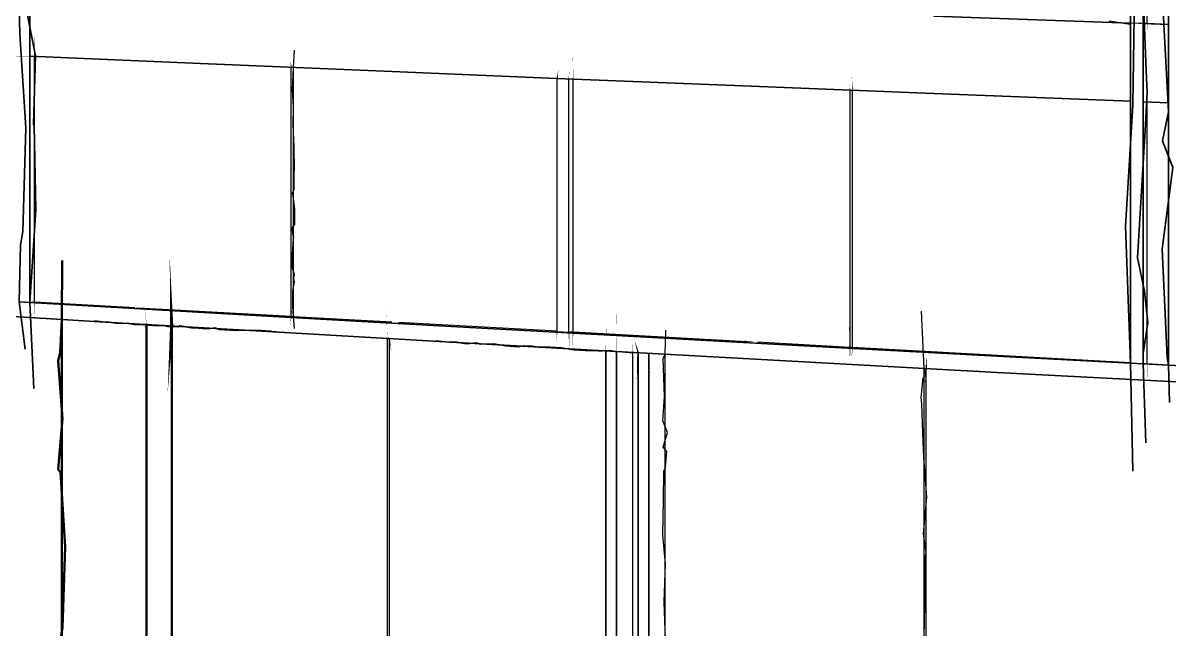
# Model space of a CAD drawing. Header units: inches. Extents: x -877 to 882, y -418 to 410.
# Drawn here: x -281.3 to -125.1, y -268.5 to -185.9 of the extents above; entities that cross this region are included whole.
import ezdxf

# ---------------------------------------------------------------- set-up
doc = ezdxf.new("R2010")
doc.units = ezdxf.units.IN
doc.header["$LTSCALE"] = 0.5
doc.header["$MEASUREMENT"] = 0
doc.layers.get('0').update_dxf_attribs({"lineweight": 18})
for name, color, linetype, lineweight in [('A-Glaz-Curt', 52, 'Continuous', 35), ('A-Glaz-Curt-Unit', 51, 'Continuous', 25), ('A-Wall', 113, 'Continuous', 35)]:
    doc.layers.add(name, color=color, linetype=linetype, lineweight=lineweight)

# ---------------------------------------------------------------- blocks, each defined once
blk = doc.blocks.new('*U12')
at = {"color": 7, "linetype": 'Continuous', "lineweight": -3}
for p, q in [((-279.84, -223.92), (-279.83, -223.92)), ((-198.16, -297.74), (-198.16, -230.78)), ((-193.76, -298.71), (-193.76, -231.02)), ((-128.42, -232.33), (-128.08, -232.3))]:
    blk.add_line(p, q, dxfattribs=at)
at = {"layer": 'A-Glaz-Curt', "color": 143, "linetype": 'Continuous', "lineweight": 35}
for p, q in [((-130.37, -232.26), (-130.37, 295.67)), ((-128.64, -232.35), (-128.64, 295.92)), ((-125.17, -232.53), (-125.17, 296.44)), ((-280.36, -223.96), (-280.36, 271.92)), ((-280.36, -190.44), (-280.36, -180.45)), ((-157.15, -185), (-130.37, -185.94)), ((-130.37, -196.58), (-130.37, -185.94)), ((-130.37, -185.94), (-130.37, -185.94)), ((-128.64, -186), (-128.08, -185.96)), ((-128.64, -196.64), (-128.64, -186)), ((-128.64, -186), (-127.49, -186.04)), ((-127.49, -186.04), (-126.33, -186.08)), ((-126.33, -186.08), (-125.18, -186.12)), ((-125.18, -196.78), (-125.18, -186.12)), ((-125.18, -186.12), (-125.17, -186.12)), ((-280.36, -190.44), (-257.11, -191.44)), ((-257.11, -191.44), (-233.17, -192.45)), ((-233.17, -192.45), (-208.54, -193.46)), ((-208.54, -193.46), (-183.21, -194.49)), ((-183.21, -194.49), (-157.15, -195.53)), ((-157.15, -195.53), (-130.37, -196.58)), ((-130.37, -196.58), (-130.37, -196.58)), ((-128.64, -196.64), (-127.49, -196.69)), ((-127.49, -196.69), (-126.33, -196.73)), ((-126.33, -196.73), (-125.18, -196.78)), ((-125.18, -196.78), (-125.17, -196.78)), ((-281.81, -223.87), (-280.36, -223.96)), ((-280.36, -223.96), (-280.33, -223.96)), ((-280.33, -223.96), (-279.84, -223.92)), ((-280.33, -223.96), (-270.02, -224.56)), ((-279.83, -223.92), (-279.7, -223.91)), ((-270.02, -224.56), (-247.21, -225.87)), ((-292.19, -225.33), (-270.02, -226.65)), ((-247.21, -225.87), (-223.75, -227.2)), ((-270.02, -226.65), (-247.21, -227.99)), ((-247.21, -227.99), (-223.75, -229.33)), ((-223.75, -227.2), (-199.64, -228.54)), ((-223.75, -229.33), (-199.64, -230.69)), ((-199.64, -228.54), (-174.86, -229.89)), ((-201.86, -336.16), (-201.86, -230.57)), ((-200.4, -336.32), (-200.4, -230.65)), ((-199.64, -230.69), (-174.86, -232.07)), ((-197.47, -336.62), (-197.47, -230.81)), ((-196.01, -336.78), (-196.01, -230.9)), ((-174.86, -229.89), (-149.4, -231.25)), ((-174.86, -232.07), (-149.4, -233.45)), ((-149.4, -231.25), (-130.37, -232.26)), ((-130.37, -232.26), (-128.64, -232.35)), ((-128.64, -232.35), (-128.42, -232.33)), ((-128.63, -232.35), (-125.17, -232.53)), ((-125.17, -232.53), (-123.44, -232.62)), ((-149.4, -233.45), (-123.25, -234.85))]:
    blk.add_line(p, q, dxfattribs=at)
at = {"layer": 'A-Glaz-Curt-Unit', "color": 141, "linetype": 'Continuous', "lineweight": 25}
for p, q in [((-128.08, -185.96), (-128.08, -166.5)), ((-128.08, -185.96), (-125.17, -186.06)), ((-279.7, -223.91), (-279.7, -190.47)), ((-206.31, -227.97), (-206.31, -193.55)), ((-128.08, -232.3), (-128.08, -196.66)), ((-279.7, -223.91), (-266.06, -224.67)), ((-265.64, -224.69), (-244.73, -225.85)), ((-244.43, -225.87), (-231, -226.61)), ((-230.08, -226.66), (-208.48, -227.85)), ((-206.31, -227.97), (-182.6, -229.28)), ((-181.19, -229.36), (-168.58, -230.06)), ((-168.25, -230.08), (-130.37, -232.17)), ((-128.08, -232.3), (-125.17, -232.45))]:
    blk.add_line(p, q, dxfattribs=at)
at = {"layer": 'A-Glaz-Curt-Unit', "color": 143, "linetype": 'Continuous', "lineweight": 25}
for p, q in [((-244.73, -225.85), (-244.73, -191.96)), ((-244.43, -225.87), (-244.43, -191.97)), ((-208.48, -227.93), (-208.48, -193.47)), ((-206.9, -228.02), (-206.9, -193.53)), ((-168.58, -230.06), (-168.58, -195.07)), ((-168.25, -230.08), (-168.25, -195.09)), ((-244.73, -225.85), (-244.43, -225.87)), ((-208.48, -227.93), (-206.9, -228.02)), ((-206.9, -228.02), (-206.31, -227.97)), ((-231.63, -306.24), (-231.63, -228.88)), ((-231.36, -306.26), (-231.36, -228.9)), ((-168.58, -230.06), (-168.25, -230.08)), ((-158.5, -313.05), (-158.5, -232.96)), ((-158.19, -313.08), (-158.19, -232.98))]:
    blk.add_line(p, q, dxfattribs=at)
at = {"layer": 'A-Wall', "color": 254, "linetype": 'Continuous', "lineweight": 50}
for p, q in [((-276, -342.8), (-276, -226.3)), ((-264.44, -343.34), (-264.44, -226.98)), ((-261.02, -342.43), (-261.02, -227.18))]:
    blk.add_line(p, q, dxfattribs=at)
blk = doc.blocks.new('New Napkin Sketch')
at = {"layer": 'A-Wall', "color": 143, "linetype": 'Continuous', "lineweight": 35}
for p, q in [((-280.36, -190.44), (-280.36, -180.45)), ((-130.37, -196.58), (-130.37, -185.94)), ((-130.37, -185.94), (-130.37, -185.94)), ((-128.64, -186), (-128.08, -185.96)), ((-128.64, -196.64), (-128.64, -186)), ((-128.64, -186), (-127.49, -186.04)), ((-127.49, -186.04), (-126.33, -186.08)), ((-126.33, -186.08), (-125.18, -186.12)), ((-125.18, -196.78), (-125.18, -186.12)), ((-125.18, -186.12), (-125.17, -186.12)), ((-130.37, -196.58), (-130.37, -196.58)), ((-128.64, -196.64), (-127.49, -196.69)), ((-127.49, -196.69), (-126.33, -196.73)), ((-126.33, -196.73), (-125.18, -196.78)), ((-125.18, -196.78), (-125.17, -196.78)), ((-281.81, -223.87), (-280.36, -223.96)), ((-280.36, -223.96), (-280.33, -223.96)), ((-280.33, -223.96), (-279.84, -223.92)), ((-280.33, -223.96), (-270.02, -224.56)), ((-279.83, -223.92), (-279.7, -223.91)), ((-149.4, -231.25), (-130.37, -232.26)), ((-130.37, -232.26), (-128.64, -232.35)), ((-128.64, -232.35), (-128.42, -232.33)), ((-128.63, -232.35), (-125.17, -232.53)), ((-125.17, -232.53), (-123.44, -232.62))]:
    blk.add_line(p, q, dxfattribs=at)
at = {"layer": 'A-Wall', "color": 141, "linetype": 'Continuous', "lineweight": 25}
for p, q in [((-128.08, -185.96), (-125.17, -186.06)), ((-279.7, -223.91), (-266.06, -224.67)), ((-244.43, -225.87), (-231, -226.61)), ((-181.19, -229.36), (-168.58, -230.06)), ((-128.08, -232.3), (-125.17, -232.45))]:
    blk.add_line(p, q, dxfattribs=at)
at = {"layer": 'A-Wall', "color": 7, "linetype": 'Continuous', "lineweight": -3}
for p, q in [((-279.84, -223.92), (-279.83, -223.92)), ((-128.42, -232.33), (-128.08, -232.3))]:
    blk.add_line(p, q, dxfattribs=at)
at = {"layer": 'A-Wall', "color": 143, "linetype": 'Continuous', "lineweight": 25}
for p, q in [((-244.73, -225.85), (-244.43, -225.87)), ((-208.48, -227.93), (-206.9, -228.02)), ((-206.9, -228.02), (-206.31, -227.97)), ((-168.58, -230.06), (-168.25, -230.08))]:
    blk.add_line(p, q, dxfattribs=at)
at = {"layer": 'A-Wall', "color": 143, "linetype": 'Continuous', "lineweight": 35, "extrusion": (0, 0, -1)}
for points in [[(130.05, -246.97), (130.37, -232.26), (131.04, -213.57), (130.06, -197.13), (129.85, -184.97), (130.67, -177.85), (130.47, -165.17), (130.95, -161.58), (130.83, -151.29), (131.18, -132.19), (130.59, -119.8), (131.09, -104.1), (130.95, -100.27), (129.71, -89.44), (130.66, -80.66), (131.04, -75.46), (130.59, -72.58), (131.24, -68.98), (130.8, -58.98), (129.89, -51.87), (130.55, -34.99)], [(128.29, -243.09), (128.64, -232.35), (128.65, -230.93), (128, -226.72), (128.44, -222.46), (129.42, -217.89), (128.32, -199.73), (128.11, -195.36), (128.21, -192.49), (128.78, -178.25), (127.91, -167.35), (127.95, -160.86), (128.05, -148.64), (129.18, -136.59), (128.39, -133.49), (128.17, -122.32), (128.01, -115.96), (128.27, -99.03), (129.11, -97.16), (129.16, -85.94), (127.97, -77.22), (128.38, -59.95), (129.3, -47.49)], [(125.04, -237.61), (125.17, -232.53), (125.38, -231.46), (126.04, -216.71), (124.61, -205.6), (126.02, -201.97), (125.19, -198.01), (126.04, -181.73), (124.96, -177.77), (125.45, -166.91), (125.1, -152.68), (125.55, -138.61), (125.36, -124.56), (125.73, -117.74), (124.23, -107.42), (125.78, -100.47), (124.95, -82.07), (126.04, -63.78), (125.84, -51.84), (125.71, -46.72)], [(279.81, -235.69), (280.36, -223.96), (279.54, -211.38), (279.74, -199.91), (279.86, -199.7), (279.58, -190.41), (280.81, -184.15), (280.01, -168.47), (279.54, -167.2), (280.44, -152.24), (280.37, -135.1), (280.89, -127.13), (281.15, -109.68), (280.68, -108.65), (279.68, -94.35), (279.44, -87.67), (281.18, -84.87), (280.9, -68.92), (280.72, -64.61), (279.76, -57.1), (280.4, -56.78), (280.32, -45.48)], [(280.97, -230.32), (281.81, -223.87), (281.62, -216.13), (281.32, -214.31), (280.89, -200.2), (281.71, -187.42), (282.06, -172.18), (280.91, -169.32), (282.52, -169.04), (281.35, -163.41), (282.52, -152.68), (282.35, -145.41), (282.26, -135.34), (281.27, -127.74), (281.18, -112.76), (280.94, -97.55), (282.1, -79.29), (281.63, -68.27), (280.97, -57.12), (280.95, -56.31), (281.21, -56.09), (282.72, -37.93)], [(271.49, -226.47), (270.02, -226.65), (269.85, -226.6), (268.58, -226.8), (267.62, -226.83), (267.03, -226.8), (266.15, -226.97), (264.87, -226.96), (264.21, -226.98), (264.22, -227.06), (262.95, -227.15), (262.03, -227.12), (261.56, -227.23), (260.1, -227.31), (259.89, -227.17), (258.31, -227.43), (257.35, -227.47), (256.35, -227.55), (255.74, -227.51), (255.14, -227.42), (254.51, -227.66), (252.26, -227.78), (251.11, -227.77), (250.58, -227.81), (249.57, -227.75), (248.18, -227.84), (247.5, -227.89), (247.21, -227.99), (246.8, -227.99)], [(225.05, -229.19), (223.75, -229.33), (223.15, -229.39), (222.15, -229.39), (220.85, -229.61), (219.52, -229.48), (218.96, -229.66), (217.11, -229.59), (216.62, -229.71), (215.5, -229.9), (213.79, -230.01), (213.47, -229.91), (213.06, -229.88), (212.93, -229.93), (212.18, -229.9), (211.02, -230.05), (210.58, -230.06), (209.44, -230.07), (207.91, -230.17), (206.2, -230.44), (204.66, -230.52), (202.92, -230.55), (202.36, -230.56), (201.37, -230.54), (200.6, -230.64), (199.64, -230.69), (198.24, -230.85)]]:
    blk.add_lwpolyline(points, dxfattribs=at)
at = {"layer": 'A-Wall', "color": 141, "linetype": 'Continuous', "lineweight": 25, "extrusion": (0, 0, -1)}
for points in [[(128.14, -187.55, 0, 0.0593, 0), (128.08, -185.96, 0.0593, 0, 0), (127.99, -184.19, 0, 0, 0), (128.12, -183.03, 0, 0, 0), (128.02, -182.08, 0, 0, 0), (128.17, -181.13, 0, 0, 0), (128.01, -180.61, 0, 0, 0), (127.99, -178.97, 0, 0, 0), (128.11, -178.97, 0, 0, 0), (128.04, -177.19, 0, 0, 0), (128.16, -176.04, 0, 0, 0), (128.09, -175.95, 0, 0, 0), (128.1, -174.08, 0, 0, 0), (128, -172.78, 0, 0, 0), (128.16, -171.79, 0, 0, 0), (128.05, -170.13, 0, 0, 0), (128.09, -169.85, 0, 0, 0), (128.02, -168.94, 0, 0, 0), (128.02, -168.63, 0, 0, 0), (128, -167.25, 0, 0.0213, 0), (128.08, -166.5, 0.0213, 0, 0), (127.99, -166.03, 0, 0, 0)], [(279.73, -225.99, 0, 0.0985, 0), (279.7, -223.91, 0.0985, 0, 0), (279.75, -222.4, 0, 0, 0), (279.69, -222.24, 0, 0, 0), (279.71, -221.41, 0, 0, 0), (279.69, -221.03, 0, 0, 0), (279.81, -219.7, 0, 0, 0), (279.72, -217.31, 0, 0, 0), (279.63, -214.6, 0, 0, 0), (279.64, -211.38, 0, 0, 0), (279.61, -209.82, 0, 0, 0), (279.7, -209.05, 0, 0, 0), (279.74, -209.04, 0, 0, 0), (279.77, -206.42, 0, 0, 0), (279.74, -204.18, 0, 0, 0), (279.7, -201.93, 0, 0, 0), (279.75, -200, 0, 0, 0), (279.84, -199.96, 0, 0, 0), (279.63, -198.06, 0, 0, 0), (279.6, -196.85, 0, 0, 0), (279.65, -194.41, 0, 0, 0), (279.76, -193.48, 0, 0, 0), (279.63, -190.69, 0, 0.159, 0), (279.7, -190.47, 0.159, 0, 0), (279.77, -187.69, 0, 0, 0)], [(206.45, -230.39, 0, 0.0856, 0), (206.31, -227.97, 0.0856, 0, 0), (206.42, -226.25, 0, 0, 0), (206.33, -223.47, 0, 0, 0), (206.4, -223.36, 0, 0, 0), (206.42, -220.77, 0, 0, 0), (206.38, -220.22, 0, 0, 0), (206.47, -219.32, 0, 0, 0), (206.33, -217.64, 0, 0, 0), (206.18, -216.77, 0, 0, 0), (206.33, -216.42, 0, 0, 0), (206.23, -213.11, 0, 0, 0), (206.24, -209.76, 0, 0, 0), (206.45, -207.5, 0, 0, 0), (206.4, -205.37, 0, 0, 0), (206.32, -202.02, 0, 0, 0), (206.44, -200.8, 0, 0, 0), (206.14, -199.45, 0, 0, 0), (206.34, -196.31, 0, 0.07, 0), (206.31, -193.55, 0.07, 0, 0), (206.36, -190.49, 0, 0, 0)], [(128.1, -234.28, 0, 0.0693, 0), (128.08, -232.3, 0.0693, 0, 0), (128.12, -230.45, 0, 0, 0), (127.99, -229.79, 0, 0, 0), (128.14, -229.34, 0, 0, 0), (128.25, -226.54, 0, 0, 0), (128.17, -223.23, 0, 0, 0), (128.07, -220.24, 0, 0, 0), (128.08, -217.99, 0, 0, 0), (128.22, -215.09, 0, 0, 0), (128.1, -212.82, 0, 0, 0), (128.25, -211.12, 0, 0, 0), (127.97, -210.18, 0, 0, 0), (128.02, -209.63, 0, 0, 0), (128.19, -208.82, 0, 0, 0), (128.01, -208.19, 0, 0, 0), (128.1, -205.12, 0, 0, 0), (128.23, -204.11, 0, 0, 0), (127.97, -203.45, 0, 0, 0), (128.18, -202.28, 0, 0, 0), (127.92, -201.3, 0, 0, 0), (127.96, -197.81, 0, 0, 0), (128.25, -197.74, 0, 0.0542, 0), (128.08, -196.66, 0.0542, 0, 0), (128.18, -193.48, 0, 0, 0)], [(265.94, -224.74, 0, 0.0659, 0), (265.64, -224.69, 0.0659, 0, 0), (264.37, -224.84, 0, 0, 0), (263.53, -224.8, 0, 0, 0), (263.01, -224.92, 0, 0, 0), (260.98, -224.99, 0, 0, 0), (259.87, -225, 0, 0, 0), (258.02, -225.15, 0, 0, 0), (257.66, -225.2, 0, 0, 0), (255.86, -225.17, 0, 0, 0), (254.7, -225.37, 0, 0, 0), (254.2, -225.28, 0, 0, 0), (252.82, -225.36, 0, 0, 0), (252.37, -225.49, 0, 0, 0), (250.48, -225.57, 0, 0, 0), (249.16, -225.6, 0, 0, 0), (248.12, -225.7, 0, 0, 0), (247.67, -225.59, 0, 0, 0), (246.74, -225.76, 0, 0, 0), (244.96, -225.77, 0, 0.0734, 0), (244.73, -225.85, 0.0734, 0, 0), (243.61, -225.88, 0, 0, 0)], [(230.23, -226.7, 0, 0.0271, 0), (230.08, -226.66, 0.0271, 0, 0), (229.88, -226.62, 0, 0, 0), (228.49, -226.8, 0, 0, 0), (227.82, -226.73, 0, 0, 0), (227.15, -226.91, 0, 0, 0), (226.15, -226.85, 0, 0, 0), (224.66, -226.92, 0, 0, 0), (224.41, -226.97, 0, 0, 0), (222.38, -227.06, 0, 0, 0), (220.39, -227.09, 0, 0, 0), (219.41, -227.33, 0, 0, 0), (219.36, -227.18, 0, 0, 0), (217.62, -227.33, 0, 0, 0), (215.5, -227.48, 0, 0, 0), (213.35, -227.56, 0, 0, 0), (212.49, -227.73, 0, 0, 0), (211.2, -227.61, 0, 0, 0), (210.97, -227.74, 0, 0, 0), (209.46, -227.76, 0, 0, 0), (209.07, -227.83, 0, 0.0112, 0), (208.48, -227.85, 0.0112, 0, 0), (207.84, -227.87, 0, 0, 0)], [(206.86, -227.91, 0, 0.0858, 0), (206.31, -227.97, 0.0858, 0, 0), (204.11, -228.15, 0, 0, 0), (202.12, -228.27, 0, 0, 0), (200.39, -228.36, 0, 0, 0), (199.99, -228.25, 0, 0, 0), (198.47, -228.31, 0, 0, 0), (197.95, -228.44, 0, 0, 0), (197.95, -228.41, 0, 0, 0), (196.61, -228.5, 0, 0, 0), (196.41, -228.41, 0, 0, 0), (194.91, -228.63, 0, 0, 0), (194.3, -228.54, 0, 0, 0), (192.61, -228.84, 0, 0, 0), (190.25, -228.86, 0, 0, 0), (187.94, -228.88, 0, 0, 0), (187.33, -229.09, 0, 0, 0), (186.43, -229.1, 0, 0, 0), (185.15, -229.14, 0, 0, 0), (184.87, -229.19, 0, 0, 0), (184.68, -229.1, 0, 0, 0), (184.38, -229.25, 0, 0, 0), (183.03, -229.16, 0, 0.102, 0), (182.6, -229.28, 0.102, 0, 0), (181.22, -229.27, 0, 0, 0)], [(169.59, -230.19, 0, 0.0971, 0), (168.25, -230.08, 0.0971, 0, 0), (165.72, -230.36, 0, 0, 0), (162.71, -230.23, 0, 0, 0), (162.56, -230.43, 0, 0, 0), (158.86, -230.64, 0, 0, 0), (155.2, -230.89, 0, 0, 0), (154.03, -230.83, 0, 0, 0), (152.63, -231.05, 0, 0, 0), (151.09, -231.03, 0, 0, 0), (149.54, -231.21, 0, 0, 0), (148.76, -231.09, 0, 0, 0), (147.32, -231.3, 0, 0, 0), (145.53, -231.49, 0, 0, 0), (142.94, -231.36, 0, 0, 0), (140.89, -231.53, 0, 0, 0), (137.93, -231.83, 0, 0, 0), (135.66, -231.74, 0, 0, 0), (132.43, -232.15, 0, 0, 0), (131.69, -232.24, 0, 0.0672, 0), (130.37, -232.17, 0.0672, 0, 0), (129.25, -232.26, 0, 0, 0)]]:
    blk.add_lwpolyline(points, format="xyseb", dxfattribs=at)
blk.add_lwpolyline([(133.26, -185.62), (130.41, -186.06), (130.37, -185.88), (128.84, -185.94)], dxfattribs=at)
at = {"layer": 'A-Wall', "color": 143, "linetype": 'Continuous', "lineweight": 35, "extrusion": (0, 0, -1)}
for points in [[(157.58, -184.92, 0, 0.00838, 0), (157.15, -185, 0.00838, 0, 0), (156.67, -184.96, 0, 0, 0), (154.27, -185.22, 0, 0, 0), (152.48, -185.2, 0, 0, 0), (150.4, -185.31, 0, 0, 0), (148.33, -185.26, 0, 0, 0), (147.54, -185.28, 0, 0, 0), (146.77, -185.38, 0, 0, 0), (144.45, -185.55, 0, 0, 0), (142.25, -185.43, 0, 0, 0), (141.21, -185.47, 0, 0, 0), (138.72, -185.59, 0, 0, 0), (137.13, -185.59, 0, 0, 0), (135.2, -185.84, 0, 0, 0), (133.41, -185.82, 0, 0, 0), (131.95, -185.86, 0, 0, 0), (131.93, -185.84, 0, 0, 0), (131.82, -185.91, 0, 0, 0), (130.51, -185.94, 0, 0.0922, 0), (130.37, -185.94, 0.0922, 0, 0), (128.56, -186.06, 0, 0, 0)], [(282.63, -190.44, 0, 0.0531, 0), (280.36, -190.44, 0.0531, 0, 0), (280.24, -190.46, 0, 0, 0), (279.32, -190.41, 0, 0, 0), (278.98, -190.47, 0, 0, 0), (278.3, -190.49, 0, 0, 0), (276.65, -190.53, 0, 0, 0), (276.28, -190.65, 0, 0, 0), (276.1, -190.58, 0, 0, 0), (274.37, -190.62, 0, 0, 0), (272.99, -190.84, 0, 0, 0), (271.74, -190.85, 0, 0, 0), (271.39, -190.81, 0, 0, 0), (269.37, -191.02, 0, 0, 0), (268.43, -191.03, 0, 0, 0), (267.34, -190.99, 0, 0, 0), (265.42, -191.13, 0, 0, 0), (263.94, -191.19, 0, 0, 0), (261.76, -191.19, 0, 0, 0), (261.74, -191.16, 0, 0, 0), (259.69, -191.25, 0, 0, 0), (257.44, -191.48, 0, 0.0592, 0), (257.11, -191.44, 0.0592, 0, 0), (255.37, -191.47, 0, 0, 0)], [(259.26, -191.3, 0, 0.0604, 0), (257.11, -191.44, 0.0604, 0, 0), (255.58, -191.5, 0, 0, 0), (255.43, -191.47, 0, 0, 0), (255.03, -191.62, 0, 0, 0), (252.63, -191.58, 0, 0, 0), (250.96, -191.81, 0, 0, 0), (249.85, -191.77, 0, 0, 0), (247.68, -191.82, 0, 0, 0), (247.4, -191.77, 0, 0, 0), (247.15, -191.98, 0, 0, 0), (245.28, -191.85, 0, 0, 0), (243.9, -191.92, 0, 0, 0), (242.15, -192.16, 0, 0, 0), (240.1, -192.08, 0, 0, 0), (238.93, -192.26, 0, 0, 0), (237.91, -192.29, 0, 0, 0), (236.38, -192.39, 0, 0, 0), (236.32, -192.37, 0, 0, 0), (235.86, -192.4, 0, 0, 0), (233.86, -192.34, 0, 0, 0), (233.49, -192.4, 0, 0.0753, 0), (233.17, -192.45, 0.0753, 0, 0), (232.12, -192.47, 0, 0, 0)], [(233.29, -192.37, 0, 0.0353, 0), (233.17, -192.45, 0.0353, 0, 0), (231.19, -192.55, 0, 0, 0), (231.02, -192.57, 0, 0, 0), (230.64, -192.63, 0, 0, 0), (230.13, -192.47, 0, 0, 0), (228.25, -192.55, 0, 0, 0), (225.98, -192.77, 0, 0, 0), (224.6, -192.75, 0, 0, 0), (222.83, -192.93, 0, 0, 0), (221.57, -192.92, 0, 0, 0), (219.99, -193.06, 0, 0, 0), (217.78, -193.09, 0, 0, 0), (215.37, -193.29, 0, 0, 0), (213.72, -193.15, 0, 0, 0), (212.3, -193.2, 0, 0, 0), (210.76, -193.25, 0, 0, 0), (208.65, -193.45, 0, 0.0551, 0), (208.54, -193.46, 0.0551, 0, 0), (206.64, -193.65, 0, 0, 0)], [(210.05, -193.39, 0, 0.0838, 0), (208.54, -193.46, 0.0838, 0, 0), (206.4, -193.64, 0, 0, 0), (206.04, -193.54, 0, 0, 0), (203.84, -193.63, 0, 0, 0), (201.5, -193.68, 0, 0, 0), (201.11, -193.65, 0, 0, 0), (200.83, -193.9, 0, 0, 0), (199.22, -193.96, 0, 0, 0), (197.52, -193.98, 0, 0, 0), (195.78, -194.1, 0, 0, 0), (193.28, -194.07, 0, 0, 0), (190.79, -194.09, 0, 0, 0), (188.85, -194.25, 0, 0, 0), (186.81, -194.36, 0, 0, 0), (186.19, -194.25, 0, 0, 0), (185.73, -194.37, 0, 0, 0), (185.22, -194.36, 0, 0, 0), (184.06, -194.56, 0, 0.0524, 0), (183.21, -194.49, 0.0524, 0, 0), (180.71, -194.52, 0, 0, 0)], [(183.34, -194.43, 0, 0.039, 0), (183.21, -194.49, 0.039, 0, 0), (181.18, -194.57, 0, 0, 0), (178.75, -194.55, 0, 0, 0), (178.47, -194.8, 0, 0, 0), (177.92, -194.72, 0, 0, 0), (176.91, -194.84, 0, 0, 0), (176.84, -194.76, 0, 0, 0), (174.43, -194.83, 0, 0, 0), (173.76, -194.95, 0, 0, 0), (172.83, -194.91, 0, 0, 0), (171.77, -195.05, 0, 0, 0), (169.31, -194.99, 0, 0, 0), (166.8, -195.03, 0, 0, 0), (166.45, -195.26, 0, 0, 0), (165.8, -195.21, 0, 0, 0), (164.52, -195.13, 0, 0, 0), (163.64, -195.28, 0, 0, 0), (161.39, -195.42, 0, 0, 0), (158.91, -195.37, 0, 0, 0), (158.54, -195.52, 0, 0.0974, 0), (157.15, -195.53, 0.0974, 0, 0), (156.11, -195.65, 0, 0, 0)], [(157.54, -195.44, 0, 0.0714, 0), (157.15, -195.53, 0.0714, 0, 0), (156.46, -195.56, 0, 0, 0), (154.22, -195.74, 0, 0, 0), (153.04, -195.6, 0, 0, 0), (151.57, -195.72, 0, 0, 0), (150.35, -195.89, 0, 0, 0), (150.09, -195.93, 0, 0, 0), (147.52, -196, 0, 0, 0), (145.89, -196.06, 0, 0, 0), (145.2, -196.13, 0, 0, 0), (144.75, -196.11, 0, 0, 0), (143.92, -196.09, 0, 0, 0), (142.12, -196.24, 0, 0, 0), (140.64, -196.05, 0, 0, 0), (138.23, -196.27, 0, 0, 0), (135.56, -196.32, 0, 0, 0), (134.46, -196.39, 0, 0, 0), (133.71, -196.5, 0, 0, 0), (133.23, -196.43, 0, 0, 0), (130.66, -196.48, 0, 0.00364, 0), (130.37, -196.58, 0.00364, 0, 0), (129.32, -196.52, 0, 0, 0)], [(270.17, -224.47, 0, 0.0364, 0), (270.02, -224.56, 0.0364, 0, 0), (267.81, -224.61, 0, 0, 0), (267.53, -224.61, 0, 0, 0), (267.19, -224.77, 0, 0, 0), (266.11, -224.84, 0, 0, 0), (265.78, -224.83, 0, 0, 0), (264.93, -224.95, 0, 0, 0), (264.46, -224.86, 0, 0, 0), (262.2, -225.04, 0, 0, 0), (262.12, -224.95, 0, 0, 0), (261.3, -224.96, 0, 0, 0), (260.17, -225.09, 0, 0, 0), (258.28, -225.27, 0, 0, 0), (257.79, -225.23, 0, 0, 0), (257.64, -225.2, 0, 0, 0), (256.96, -225.4, 0, 0, 0), (255.16, -225.4, 0, 0, 0), (253.16, -225.45, 0, 0, 0), (252.25, -225.6, 0, 0, 0), (251.33, -225.71, 0, 0, 0), (249.75, -225.72, 0, 0, 0), (248.18, -225.93, 0, 0.107, 0), (247.21, -225.87, 0.107, 0, 0), (246.54, -225.91, 0, 0, 0)], [(200.7, -340.01, 0, 0.403, 0), (200.4, -336.32, 0.403, 0, 0), (200.34, -333.26, 0, 0, 0), (200.31, -331.47, 0, 0, 0), (200.39, -321.38, 0, 0, 0), (200.02, -311.28, 0, 0, 0), (200.61, -301.35, 0, 0, 0), (200.14, -292.7, 0, 0, 0), (200.85, -291.57, 0, 0, 0), (200.05, -288.28, 0, 0, 0), (199.93, -283.95, 0, 0, 0), (200.63, -283.37, 0, 0, 0), (200.06, -274.14, 0, 0, 0), (200.85, -265.29, 0, 0, 0), (200.57, -258.92, 0, 0, 0), (200.2, -249.25, 0, 0, 0), (200.03, -240.34, 0, 0, 0), (200.33, -231.45, 0, 0.0394, 0), (200.4, -230.65, 0.0394, 0, 0), (200.48, -223.69, 0, 0, 0)], [(196.05, -344.06, 0, 0.421, 0), (196.01, -336.78, 0.421, 0, 0), (196.14, -326.8, 0, 0, 0), (196.3, -325.28, 0, 0, 0), (195.85, -324.02, 0, 0, 0), (196.02, -319.19, 0, 0, 0), (196.29, -315.23, 0, 0, 0), (196.24, -304.83, 0, 0, 0), (196.26, -302.74, 0, 0, 0), (196.32, -296.4, 0, 0, 0), (195.77, -288.76, 0, 0, 0), (196.27, -283.12, 0, 0, 0), (195.58, -278.8, 0, 0, 0), (195.89, -270.05, 0, 0, 0), (196.34, -264.48, 0, 0, 0), (195.9, -255.38, 0, 0, 0), (196.37, -254.69, 0, 0, 0), (196.05, -246.05, 0, 0, 0), (195.96, -243.45, 0, 0, 0), (196.32, -237.87, 0, 0, 0), (195.64, -234.96, 0, 0.0172, 0), (196.01, -230.9, 0.0172, 0, 0), (196.03, -224.04, 0, 0, 0)], [(293.07, -225.27, 0, 0.105, 0), (292.19, -225.33, 0.105, 0, 0), (291.9, -225.29, 0, 0, 0), (289.98, -225.44, 0, 0, 0), (288.88, -225.45, 0, 0, 0), (288.3, -225.52, 0, 0, 0), (287.29, -225.72, 0, 0, 0), (285.72, -225.72, 0, 0, 0), (284.69, -225.81, 0, 0, 0), (284.17, -225.72, 0, 0, 0), (282.51, -225.83, 0, 0, 0), (281.91, -225.95, 0, 0, 0), (279.71, -226.04, 0, 0, 0), (278.19, -226.11, 0, 0, 0), (276.54, -226.36, 0, 0, 0), (274.37, -226.43, 0, 0, 0), (273.03, -226.39, 0, 0, 0), (271.24, -226.53, 0, 0, 0), (270.3, -226.72, 0, 0.0348, 0), (270.02, -226.65, 0.0348, 0, 0), (268.89, -226.69, 0, 0, 0)], [(248.82, -225.9, 0, 0.104, 0), (247.21, -225.87, 0.104, 0, 0), (245.82, -225.98, 0, 0, 0), (244.95, -225.92, 0, 0, 0), (244.79, -225.98, 0, 0, 0), (244.57, -226.02, 0, 0, 0), (243.08, -226.14, 0, 0, 0), (241.51, -226.28, 0, 0, 0), (240.75, -226.13, 0, 0, 0), (240.66, -226.31, 0, 0, 0), (238.83, -226.32, 0, 0, 0), (237.52, -226.52, 0, 0, 0), (236.01, -226.4, 0, 0, 0), (234.83, -226.6, 0, 0, 0), (233.5, -226.67, 0, 0, 0), (231.61, -226.84, 0, 0, 0), (231.19, -226.88, 0, 0, 0), (230.2, -226.82, 0, 0, 0), (229.22, -226.92, 0, 0, 0), (228.79, -226.83, 0, 0, 0), (227.31, -227.05, 0, 0, 0), (225.89, -227.03, 0, 0.00993, 0), (223.75, -227.2, 0.00993, 0, 0), (221.61, -227.32, 0, 0, 0)], [(247.53, -227.91, 0, 0.0543, 0), (247.21, -227.99, 0.0543, 0, 0), (245.74, -228.13, 0, 0, 0), (245.61, -228, 0, 0, 0), (243.53, -228.28, 0, 0, 0), (242, -228.26, 0, 0, 0), (240.14, -228.47, 0, 0, 0), (239.67, -228.41, 0, 0, 0), (239.54, -228.53, 0, 0, 0), (238.84, -228.44, 0, 0, 0), (237.38, -228.62, 0, 0, 0), (236.28, -228.54, 0, 0, 0), (235.01, -228.72, 0, 0, 0), (233.81, -228.86, 0, 0, 0), (233.27, -228.75, 0, 0, 0), (231.22, -228.91, 0, 0, 0), (229.01, -228.99, 0, 0, 0), (227.19, -229.06, 0, 0, 0), (226.41, -229.15, 0, 0, 0), (225.44, -229.31, 0, 0, 0), (223.91, -229.21, 0, 0, 0), (223.75, -229.27, 0, 0.0507, 0), (223.75, -229.33, 0.0507, 0, 0), (223.58, -229.39, 0, 0, 0)], [(225.61, -227.02, 0, 0.119, 0), (223.75, -227.2, 0.119, 0, 0), (222.68, -227.36, 0, 0, 0), (220.83, -227.42, 0, 0, 0), (219.4, -227.35, 0, 0, 0), (217.92, -227.5, 0, 0, 0), (216.91, -227.65, 0, 0, 0), (214.67, -227.58, 0, 0, 0), (214.24, -227.67, 0, 0, 0), (213.43, -227.73, 0, 0, 0), (213.23, -227.79, 0, 0, 0), (212.91, -227.72, 0, 0, 0), (211.09, -227.98, 0, 0, 0), (209.25, -227.95, 0, 0, 0), (208.45, -228.01, 0, 0, 0), (206.63, -228.15, 0, 0, 0), (204.82, -228.27, 0, 0, 0), (202.72, -228.41, 0, 0, 0), (201.44, -228.51, 0, 0.0312, 0), (199.64, -228.54, 0.0312, 0, 0), (198.26, -228.61, 0, 0, 0)], [(201.49, -340.86, 0, 0.36, 0), (201.86, -336.16, 0.36, 0, 0), (201.42, -333.63, 0, 0, 0), (202.12, -327.96, 0, 0, 0), (201.37, -325.1, 0, 0, 0), (201.9, -316.48, 0, 0, 0), (201.97, -308.29, 0, 0, 0), (201.81, -300.54, 0, 0, 0), (202.33, -294.4, 0, 0, 0), (201.78, -291.34, 0, 0, 0), (202.15, -285.32, 0, 0, 0), (202.07, -276.93, 0, 0, 0), (201.44, -266.73, 0, 0, 0), (202.33, -259.15, 0, 0, 0), (202.03, -258.51, 0, 0, 0), (201.89, -253.61, 0, 0, 0), (201.97, -247.97, 0, 0, 0), (202.05, -242.47, 0, 0, 0), (201.74, -242.14, 0, 0, 0), (202.3, -232.86, 0, 0, 0), (201.8, -231.37, 0, 0.0286, 0), (201.86, -230.57, 0.0286, 0, 0), (201.8, -226.84, 0, 0, 0)], [(201.36, -228.47, 0, 0.116, 0), (199.64, -228.54, 0.116, 0, 0), (197.56, -228.63, 0, 0, 0), (196.1, -228.62, 0, 0, 0), (193.91, -228.8, 0, 0, 0), (191.92, -229.05, 0, 0, 0), (189.62, -229.01, 0, 0, 0), (189.62, -229.15, 0, 0, 0), (188.51, -229.17, 0, 0, 0), (187.99, -229.29, 0, 0, 0), (186.73, -229.29, 0, 0, 0), (185.21, -229.26, 0, 0, 0), (184.73, -229.26, 0, 0, 0), (182.94, -229.47, 0, 0, 0), (181.9, -229.59, 0, 0, 0), (181.62, -229.61, 0, 0, 0), (180.15, -229.52, 0, 0, 0), (179.47, -229.69, 0, 0, 0), (177.26, -229.76, 0, 0, 0), (175, -229.97, 0, 0.0485, 0), (174.86, -229.89, 0.0485, 0, 0), (174.2, -230.02, 0, 0, 0)], [(197.55, -346.62, 0, 0.493, 0), (197.47, -336.62, 0.493, 0, 0), (197.76, -327.21, 0, 0, 0), (197.39, -318.35, 0, 0, 0), (197.04, -317.44, 0, 0, 0), (197.33, -308.31, 0, 0, 0), (196.98, -303.93, 0, 0, 0), (197.98, -303.03, 0, 0, 0), (197.02, -299.32, 0, 0, 0), (197.98, -289.28, 0, 0, 0), (197.15, -288.62, 0, 0, 0), (197.81, -283.73, 0, 0, 0), (197.3, -280.41, 0, 0, 0), (197.38, -273.44, 0, 0, 0), (197.28, -264.38, 0, 0, 0), (197.93, -260.53, 0, 0, 0), (197.48, -254.38, 0, 0, 0), (197.16, -245.93, 0, 0, 0), (197.9, -243.66, 0, 0, 0), (197.27, -243.08, 0, 0, 0), (197.64, -234.4, 0, 0.224, 0), (197.47, -230.81, 0.224, 0, 0), (197.93, -229.11, 0, 0, 0)], [(199.97, -230.56, 0, 0.115, 0), (199.64, -230.69, 0.115, 0, 0), (197.46, -230.92, 0, 0, 0), (195.29, -230.98, 0, 0, 0), (193.26, -230.98, 0, 0, 0), (192.51, -231.13, 0, 0, 0), (191.29, -231.14, 0, 0, 0), (190.14, -231.25, 0, 0, 0), (189.82, -231.31, 0, 0, 0), (189.48, -231.3, 0, 0, 0), (187.72, -231.35, 0, 0, 0), (187.18, -231.48, 0, 0, 0), (185.42, -231.54, 0, 0, 0), (184.02, -231.54, 0, 0, 0), (181.88, -231.58, 0, 0, 0), (181.8, -231.71, 0, 0, 0), (179.43, -231.84, 0, 0, 0), (179.15, -231.86, 0, 0, 0), (178.53, -231.95, 0, 0, 0), (176.77, -232.06, 0, 0, 0), (175.57, -232.14, 0, 0.0494, 0), (174.86, -232.07, 0.0494, 0, 0), (173.03, -232.28, 0, 0, 0)], [(175.31, -229.96, 0, 0.0276, 0), (174.86, -229.89, 0.0276, 0, 0), (174.79, -230.01, 0, 0, 0), (173.27, -230, 0, 0, 0), (172.95, -229.9, 0, 0, 0), (171.28, -230.19, 0, 0, 0), (170.38, -230.11, 0, 0, 0), (169.64, -230.24, 0, 0, 0), (167.14, -230.21, 0, 0, 0), (167.08, -230.24, 0, 0, 0), (166.42, -230.37, 0, 0, 0), (165.1, -230.42, 0, 0, 0), (164, -230.41, 0, 0, 0), (162.11, -230.47, 0, 0, 0), (160.5, -230.74, 0, 0, 0), (159.28, -230.68, 0, 0, 0), (157.6, -230.94, 0, 0, 0), (156.83, -230.95, 0, 0, 0), (154.47, -231.04, 0, 0, 0), (152.79, -231.04, 0, 0, 0), (151.26, -231.28, 0, 0, 0), (150.58, -231.29, 0, 0, 0), (149.8, -231.14, 0, 0.0484, 0), (149.4, -231.25, 0.0484, 0, 0), (147.76, -231.42, 0, 0, 0)], [(176.87, -231.85, 0, 0.041, 0), (174.86, -232.07, 0.041, 0, 0), (174.49, -232.09, 0, 0, 0), (173.52, -232.21, 0, 0, 0), (171.99, -232.19, 0, 0, 0), (169.69, -232.38, 0, 0, 0), (168.53, -232.51, 0, 0, 0), (167.06, -232.46, 0, 0, 0), (166.08, -232.5, 0, 0, 0), (164.01, -232.54, 0, 0, 0), (163.01, -232.6, 0, 0, 0), (160.74, -232.94, 0, 0, 0), (159.81, -232.97, 0, 0, 0), (157.65, -232.9, 0, 0, 0), (155.76, -233.18, 0, 0, 0), (155.45, -233.06, 0, 0, 0), (154.1, -233.15, 0, 0, 0), (152.59, -233.34, 0, 0, 0), (150.05, -233.31, 0, 0.0609, 0), (149.4, -233.45, 0.0609, 0, 0), (149.28, -233.53, 0, 0, 0)], [(125.36, -232.47, 0, 0.00621, 0), (123.25, -232.63, 0.00621, 0, 0), (121.83, -232.72, 0, 0, 0), (120.04, -232.82, 0, 0, 0), (118.61, -232.99, 0, 0, 0), (117.78, -232.84, 0, 0, 0), (117.29, -232.87, 0, 0, 0), (116.46, -233.06, 0, 0, 0), (115.92, -233.11, 0, 0, 0), (115.3, -232.94, 0, 0, 0), (112.96, -233.29, 0, 0, 0), (111.4, -233.13, 0, 0, 0), (110.1, -233.32, 0, 0, 0), (108.76, -233.4, 0, 0, 0), (107.59, -233.49, 0, 0, 0), (106.12, -233.56, 0, 0, 0), (104.52, -233.63, 0, 0, 0), (102.7, -233.66, 0, 0, 0), (101.63, -233.83, 0, 0, 0), (99.18, -233.96, 0, 0, 0), (98.35, -233.79, 0, 0.0168, 0), (96.4, -234.02, 0.0168, 0, 0), (93.93, -234.03, 0, 0, 0)], [(151.93, -233.19, 0, 0.0728, 0), (149.4, -233.45, 0.0728, 0, 0), (149.23, -233.43, 0, 0, 0), (147.99, -233.48, 0, 0, 0), (147.61, -233.45, 0, 0, 0), (145.93, -233.61, 0, 0, 0), (143.63, -233.72, 0, 0, 0), (141.57, -233.93, 0, 0, 0), (139.14, -233.92, 0, 0, 0), (137.71, -233.97, 0, 0, 0), (136.87, -234.22, 0, 0, 0), (136.03, -234.17, 0, 0, 0), (134.9, -234.18, 0, 0, 0), (134.69, -234.3, 0, 0, 0), (133.42, -234.39, 0, 0, 0), (131.81, -234.48, 0, 0, 0), (131.67, -234.29, 0, 0, 0), (129.8, -234.51, 0, 0, 0), (129.51, -234.5, 0, 0, 0), (128.46, -234.67, 0, 0, 0), (128.11, -234.48, 0, 0, 0), (126.46, -234.59, 0, 0, 0), (124.26, -234.67, 0, 0.00938, 0)]]:
    blk.add_lwpolyline(points, format="xyseb", dxfattribs=at)
at = {"layer": 'A-Wall', "color": 143, "linetype": 'Continuous', "lineweight": 25, "extrusion": (0, 0, -1)}
for points in [[(244.28, -227.53), (244.43, -225.87), (244.5, -224.49), (244.52, -222.45), (244.3, -221.19), (244.38, -220.7), (244.27, -220.18), (244.59, -219.17), (244.54, -217.46), (244.4, -215.26), (244.39, -215.09), (244.45, -214.92), (244.59, -213.83), (244.26, -213.37), (244.26, -211.21), (244.45, -209.49), (244.54, -209.08), (244.31, -208.53), (244.35, -206.36), (244.28, -205.93), (244.32, -202.81), (244.48, -199.7), (244.4, -197.41), (244.54, -194.96), (244.43, -191.97), (244.27, -189.61)], [(158.55, -271.74), (158.38, -265.16), (158.39, -259.11), (158.2, -258), (158.59, -255.47), (158.11, -250.48), (158.51, -245.15), (158.6, -243.01), (158.79, -237.8), (158.87, -236.92), (158.63, -234.22), (158.24, -233.88), (158.5, -232.96), (158.84, -225.15)]]:
    blk.add_lwpolyline(points, dxfattribs=at)
for points in [[(244.87, -227.39, 0, 0.0714, 0), (244.73, -225.85, 0.0714, 0, 0), (244.62, -224.97, 0, 0, 0), (244.57, -222.42, 0, 0, 0), (244.65, -219.73, 0, 0, 0), (244.66, -217.97, 0, 0, 0), (244.64, -217.02, 0, 0, 0), (244.69, -214.7, 0, 0, 0), (244.85, -212.62, 0, 0, 0), (244.88, -212.38, 0, 0, 0), (244.61, -211.26, 0, 0, 0), (244.87, -209.77, 0, 0, 0), (244.9, -209.01, 0, 0, 0), (244.7, -207.5, 0, 0, 0), (244.75, -206.91, 0, 0, 0), (244.84, -206.42, 0, 0, 0), (244.89, -206.33, 0, 0, 0), (244.78, -205.57, 0, 0, 0), (244.59, -202.31, 0, 0, 0), (244.67, -200.12, 0, 0, 0), (244.79, -199.21, 0, 0, 0), (244.71, -196.69, 0, 0, 0), (244.68, -193.61, 0, 0.125, 0), (244.73, -191.96, 0.125, 0, 0), (244.82, -191.02, 0, 0, 0)], [(208.6, -229.32, 0, 0.0912, 0), (208.48, -227.93, 0.0912, 0, 0), (208.44, -225.37, 0, 0, 0), (208.58, -222.29, 0, 0, 0), (208.62, -221.45, 0, 0, 0), (208.48, -218.09, 0, 0, 0), (208.44, -215.52, 0, 0, 0), (208.56, -214.34, 0, 0, 0), (208.59, -212.24, 0, 0, 0), (208.35, -211.01, 0, 0, 0), (208.48, -208.62, 0, 0, 0), (208.4, -205.81, 0, 0, 0), (208.48, -204.38, 0, 0, 0), (208.41, -204.26, 0, 0, 0), (208.33, -201.33, 0, 0, 0), (208.61, -199, 0, 0, 0), (208.33, -197.63, 0, 0, 0), (208.49, -196.88, 0, 0, 0), (208.4, -195.96, 0, 0, 0), (208.51, -194.31, 0, 0.153, 0), (208.48, -193.47, 0.153, 0, 0), (208.34, -192.34, 0, 0, 0)], [(206.83, -230.39, 0, 0.0971, 0), (206.9, -228.02, 0.0971, 0, 0), (207.05, -227.95, 0, 0, 0), (206.77, -227.81, 0, 0, 0), (207.03, -227, 0, 0, 0), (206.77, -225.53, 0, 0, 0), (206.85, -224.95, 0, 0, 0), (206.96, -224.51, 0, 0, 0), (207.05, -223.83, 0, 0, 0), (206.88, -220.45, 0, 0, 0), (206.85, -218.14, 0, 0, 0), (206.89, -214.9, 0, 0, 0), (207.04, -212.03, 0, 0, 0), (207.03, -209.72, 0, 0, 0), (206.88, -206.83, 0, 0, 0), (206.87, -203.48, 0, 0, 0), (206.85, -202.88, 0, 0, 0), (206.73, -200.42, 0, 0, 0), (207.04, -199.63, 0, 0, 0), (206.89, -198.75, 0, 0, 0), (206.85, -197.69, 0, 0, 0), (206.84, -194.6, 0, 0.0645, 0), (206.9, -193.53, 0.0645, 0, 0), (206.85, -192.5, 0, 0, 0)], [(168.38, -231.64, 0, 0.0896, 0), (168.25, -230.08, 0.0896, 0, 0), (168.38, -229.02, 0, 0, 0), (168.21, -228.3, 0, 0, 0), (168.16, -224.84, 0, 0, 0), (168.09, -223.87, 0, 0, 0), (168.25, -220.84, 0, 0, 0), (168.14, -218.92, 0, 0, 0), (168.32, -217.23, 0, 0, 0), (168.38, -216.63, 0, 0, 0), (168.35, -214.14, 0, 0, 0), (168.33, -210.74, 0, 0, 0), (168.25, -208.98, 0, 0, 0), (168.27, -206.56, 0, 0, 0), (168.23, -205.87, 0, 0, 0), (168.43, -205.63, 0, 0, 0), (168.36, -203.2, 0, 0, 0), (168.17, -202.02, 0, 0, 0), (168.19, -201.44, 0, 0, 0), (168.21, -200.81, 0, 0, 0), (168.22, -198.4, 0, 0, 0), (168.34, -196.34, 0, 0.0861, 0), (168.25, -195.09, 0.0861, 0, 0), (168.35, -193.11, 0, 0, 0)], [(168.6, -232.19, 0, 0.0953, 0), (168.58, -230.06, 0.0953, 0, 0), (168.73, -226.92, 0, 0, 0), (168.42, -225.27, 0, 0, 0), (168.59, -222.14, 0, 0, 0), (168.44, -218.7, 0, 0, 0), (168.62, -218.05, 0, 0, 0), (168.54, -215.72, 0, 0, 0), (168.52, -213.97, 0, 0, 0), (168.55, -211.03, 0, 0, 0), (168.59, -209.14, 0, 0, 0), (168.48, -208.26, 0, 0, 0), (168.74, -205.2, 0, 0, 0), (168.48, -201.72, 0, 0, 0), (168.65, -199.62, 0, 0, 0), (168.61, -196.35, 0, 0, 0), (168.48, -195.41, 0, 0.0272, 0), (168.58, -195.07, 0.0272, 0, 0), (168.74, -193.91, 0, 0, 0)], [(232.01, -306.46, 0, 0.0142, 0), (231.63, -306.24, 0.0142, 0, 0), (231.48, -300.85, 0, 0, 0), (231.78, -298.03, 0, 0, 0), (232.01, -295.91, 0, 0, 0), (231.29, -291.7, 0, 0, 0), (231.7, -286.51, 0, 0, 0), (231.62, -282.56, 0, 0, 0), (231.99, -278.18, 0, 0, 0), (231.6, -274.52, 0, 0, 0), (231.48, -269.83, 0, 0, 0), (231.64, -262.26, 0, 0, 0), (231.9, -260.64, 0, 0, 0), (231.9, -257.58, 0, 0, 0), (231.95, -255.6, 0, 0, 0), (231.35, -252.65, 0, 0, 0), (231.99, -249.28, 0, 0, 0), (231.42, -246.75, 0, 0, 0), (231.91, -242.4, 0, 0, 0), (231.55, -239.85, 0, 0, 0), (231.91, -235.21, 0, 0, 0), (231.91, -229.57, 0, 0.0169, 0), (231.63, -228.88, 0.0169, 0, 0), (231.81, -224.22, 0, 0, 0)], [(231.07, -312.28, 0, 0.0609, 0), (231.36, -306.26, 0.0609, 0, 0), (231.54, -302.76, 0, 0, 0), (231.54, -298.82, 0, 0, 0), (231.4, -293.41, 0, 0, 0), (231.27, -291.72, 0, 0, 0), (231.66, -289.05, 0, 0, 0), (231.2, -288.52, 0, 0, 0), (231.35, -286.89, 0, 0, 0), (231.4, -281.8, 0, 0, 0), (231.36, -274.85, 0, 0, 0), (231.29, -273.77, 0, 0, 0), (231.32, -273.62, 0, 0, 0), (231.28, -270.7, 0, 0, 0), (231.35, -263.17, 0, 0, 0), (231.61, -260.44, 0, 0, 0), (231.49, -254.72, 0, 0, 0), (231.38, -251.44, 0, 0, 0), (231.41, -247.24, 0, 0, 0), (231.45, -242.37, 0, 0, 0), (231.73, -235.95, 0, 0, 0), (231.08, -230.65, 0, 0.153, 0), (231.36, -228.9, 0.153, 0, 0), (231.6, -228.64, 0, 0, 0)], [(158.32, -274.53, 0, 0, 0), (158.53, -267.4, 0, 0, 0), (158.41, -264.41, 0, 0, 0), (157.92, -259.99, 0, 0, 0), (158.33, -256.97, 0, 0, 0), (158.04, -255.76, 0, 0, 0), (158.54, -252.44, 0, 0, 0), (158.16, -247.83, 0, 0, 0), (158.39, -242.95, 0, 0, 0), (158.56, -242.51, 0, 0, 0), (158.43, -240.79, 0, 0, 0), (158.11, -234.98, 0, 0, 0), (158.36, -234.96, 0, 0.193, 0), (158.19, -232.98, 0.193, 0, 0), (158.18, -231.27, 0, 0, 0)]]:
    blk.add_lwpolyline(points, format="xyseb", dxfattribs=at)
at = {"layer": 'A-Wall', "color": 254, "linetype": 'Continuous', "lineweight": 50, "extrusion": (0, 0, -1)}
blk.add_lwpolyline([(276.34, -270.97), (275.89, -268.29), (275.53, -257.24), (276.19, -247.07), (276.49, -246.71), (276.34, -245.1), (275.91, -239.83), (276.49, -231.91), (276.23, -230.79), (276, -226.3), (275.94, -218.27)], dxfattribs=at)
for points in [[(260.53, -348.16, 0, 0.375, 0), (261.02, -342.43, 0.375, 0, 0), (261.08, -334.38, 0, 0, 0), (261.59, -323.39, 0, 0, 0), (261.24, -320.86, 0, 0, 0), (261.27, -311.86, 0, 0, 0), (260.6, -304.43, 0, 0, 0), (261.54, -293.76, 0, 0, 0), (261.5, -286.47, 0, 0, 0), (261.37, -278.05, 0, 0, 0), (261.22, -277.76, 0, 0, 0), (260.51, -273.45, 0, 0, 0), (261.36, -262.03, 0, 0, 0), (260.49, -256.71, 0, 0, 0), (260.83, -249.76, 0, 0, 0), (260.49, -244.84, 0, 0, 0), (261.57, -236.3, 0, 0.443, 0), (261.02, -227.18, 0.443, 0, 0), (261.28, -218.02, 0, 0, 0)], [(263.99, -351, 0, 0.3, 0), (264.44, -343.34, 0.3, 0, 0), (264.53, -337.09, 0, 0, 0), (264.28, -325.72, 0, 0, 0), (264.22, -319.35, 0, 0, 0), (264.18, -313.07, 0, 0, 0), (264.13, -309.24, 0, 0, 0), (264.52, -306.01, 0, 0, 0), (264.67, -295.87, 0, 0, 0), (264.36, -287.5, 0, 0, 0), (264.4, -279.92, 0, 0, 0), (264.67, -274.04, 0, 0, 0), (264.87, -268.75, 0, 0, 0), (264.58, -257.29, 0, 0, 0), (264.39, -256.72, 0, 0, 0), (264.41, -249.99, 0, 0, 0), (264.1, -242.58, 0, 0, 0), (264.24, -242.21, 0, 0, 0), (264.26, -236.78, 0, 0, 0), (264.15, -233.83, 0, 0, 0), (264.84, -227.53, 0, 0.0464, 0), (264.44, -226.98, 0.0464, 0, 0), (264.79, -224.16, 0, 0, 0)]]:
    blk.add_lwpolyline(points, format="xyseb", dxfattribs=at)
at = {"layer": 'A-Wall', "color": 7, "linetype": 'Continuous', "lineweight": -3, "extrusion": (0, 0, -1)}
blk.add_lwpolyline([(193.67, -271.17), (193.9, -264.74), (193.75, -259.58), (194.1, -255.67), (193.99, -250.85), (193.95, -246.93), (193.72, -246.44), (193.56, -244.26), (194.05, -243.69), (193.44, -241.68), (194.09, -240.1), (193.87, -236.84), (194.05, -231.63), (193.76, -231.02), (193.69, -227.75)], dxfattribs=at)
blk.add_lwpolyline([(198.12, -303.07, 0, 0.222, 0), (198.16, -297.74, 0.222, 0, 0), (197.97, -296.23, 0, 0, 0), (197.84, -294.4, 0, 0, 0), (198.49, -291.12, 0, 0, 0), (198.3, -289.71, 0, 0, 0), (198.08, -287.12, 0, 0, 0), (198.08, -285.22, 0, 0, 0), (198.05, -279.98, 0, 0, 0), (198.08, -277.15, 0, 0, 0), (198.2, -276.89, 0, 0, 0), (198.45, -271.38, 0, 0, 0), (197.87, -269.12, 0, 0, 0), (198.07, -268.34, 0, 0, 0), (197.99, -264.55, 0, 0, 0), (198.42, -260.17, 0, 0, 0), (198.18, -253.93, 0, 0, 0), (198.46, -252.36, 0, 0, 0), (197.95, -245.98, 0, 0, 0), (198.14, -244.26, 0, 0, 0), (198.01, -237.73, 0, 0, 0), (198.26, -233.35, 0, 0.052, 0), (198.16, -230.78, 0.052, 0, 0), (198.2, -229.32, 0, 0, 0)], format="xyseb", dxfattribs=at)

msp = doc.modelspace()

# ---------------------------------------------------------------- block references
msp.add_blockref('New Napkin Sketch', (0, 0))
at = {"color": 7, "linetype": 'Continuous', "lineweight": -3}
msp.add_blockref('*U12', (0, 0), dxfattribs=at)

doc.saveas('drawing.dxf')
